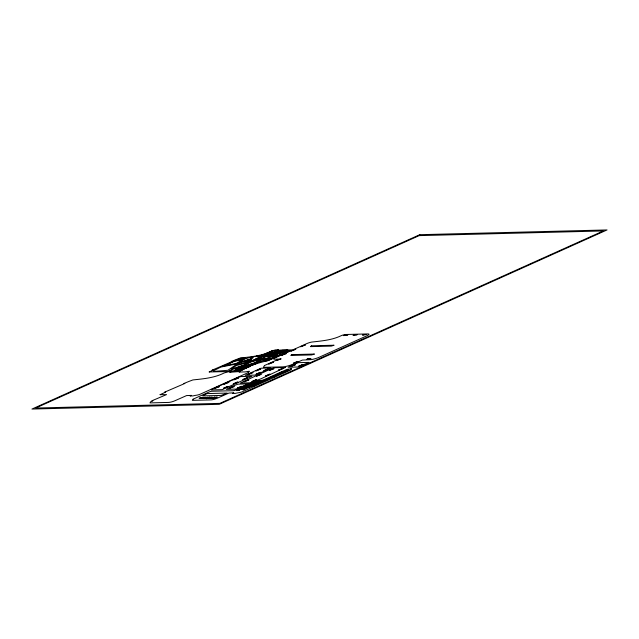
<?xml version="1.0" encoding="UTF-8"?>
<svg xmlns="http://www.w3.org/2000/svg" width="639" height="639" viewBox="0 0 639 639"><rect width="100%" height="100%" fill="white"/><g stroke="black" fill="none" stroke-linecap="round" stroke-linejoin="round"><path stroke-width="0.96" d="M257.94 361.251C261.79 358.743 267.453 359.006 260.488 361.858L260.193 361.323L257.948 361.283M199.959 398.512L202.819 397.554M211.437 398.225L214.297 397.266M237.716 364.382C240.791 361.267 245.448 361.674 249.394 361.898L237.732 364.422M225.631 365.692L236.686 363.248L242.477 359.669M247.788 366.419C235.655 374.422 235.432 368.575 247.756 366.363M251.622 384.798L251.942 384.167M200.358 398.377L203.17 397.426M211.836 398.081L214.648 397.138M202.835 397.65L201.812 398.169L203.226 397.554M214.321 397.346L213.019 397.977M214.664 397.298L213.051 397.961M251.638 383.791L253.923 382.601L260.392 380.996L252.717 383.799M263.46 381.14L264.354 380.796M269.163 359.845L266.902 360.827L263.915 360.923L267.989 359.358L269.203 359.757M244.178 389.103L243.755 389.247M215.527 397.73L214.984 397.905M282.23 371.85L283.732 371.427M252.421 384.143L254.218 383.632L252.389 384.199M247.988 387.33L249.218 386.994M249.657 386.587L250.704 386.244M249.186 387.122L248.954 387.234M254.681 385.389L254.362 385.541M264.314 379.989L265.361 379.654M267.038 379.51L267.709 379.239M268.268 379.278L267.941 379.406M201.277 397.61L200.622 397.825M246.997 385.788L251.846 384.119M282.39 371.802L283.668 371.491M260.353 382.098L260.041 382.21M244.569 388.871L245.176 388.648M252.493 385.301L253.116 385.053L252.653 385.253M259.817 382.753L260.105 382.609M266.048 380.253L265.584 380.493M251.566 384.846L246.95 386.084M278.428 373.983L277.693 374.334M250.648 386.028L252.054 385.788M259.011 382.266L260.416 382.026M288.844 370.053L287.111 370.372L288.413 369.917M250.855 386.036L251.566 385.804M259.218 382.274L259.777 381.994M283.117 372.625L282.486 372.92M237.245 370.724C240.12 372.497 251.894 364.805 237.444 370.62M203.585 397.738L204.168 397.394L202.036 398.544L205.654 397.354L202.827 398.201A4.265 0.783 -17.5 0 1 202.435 398.416M209.688 397.586L210.271 397.242L208.138 398.393L211.757 397.202L208.929 398.041A4.265 0.783 -17.5 0 1 208.538 398.265M248.164 387.274L248.986 387.042M253.619 385.557L254.498 385.277M267.206 379.454L268.084 379.167L267.653 379.278M258.18 383.831L257.884 383.927M279.411 373.527L277.909 373.775L279.051 373.687M253.555 384.814L254.21 384.526M258.651 383.264L259.178 383.033M288.269 370.109L288.66 369.957M250.736 385.948L251.502 385.812L250.927 385.996M254.562 384.686L254.01 384.774L254.514 384.702M247.86 387.697L247.453 387.561M200.886 397.809L199.088 398.616M258.412 382.881L258.867 382.745M256.479 384.319L256.055 384.59L256.71 384.454M259.482 383.208L258.875 383.328L259.394 383.128M245.568 388.408L246.598 388.432M246.734 387.889L247.788 387.753M254.642 384.327L255.672 384.351M256.095 383.68L256.646 383.664M256.814 383.352L257.349 383.336M260.305 381.787L260.992 381.818M260.768 381.579L261.335 381.563M261.487 381.251L262.054 381.235M263.763 380.229L264.45 380.261M266.136 379.159L266.703 379.151M276.727 374.302L277.741 374.278M277.174 374.286L278.428 373.879M278.492 373.703L279.467 373.368M279.69 373.096L280.705 372.928L279.099 373.24L280.88 372.896L280.377 372.793M262.964 380.788L262.757 380.988M243.171 389.798L243.81 389.542L242.964 389.662M263.619 380.636L264.107 380.389M278.476 374.254L279.61 374.214L278.955 374.246M256.495 384.239L256.806 384.295M256.91 384.047L257.501 384.031M257.629 383.727L258.196 383.712M263.012 381.307L263.699 381.339M264.546 380.62L265.129 380.596M265.992 379.965L266.615 379.957M268.22 378.967L269.131 378.943M280.841 373.416L281.623 373.096L280.912 373.416M283.78 372.002L284.794 371.834L283.189 372.138L284.97 371.802L284.467 371.69M286.911 370.596L287.414 370.7L284.874 371.411M253.172 386.044L253.747 385.788M261.295 382.394L261.934 382.138L261.087 382.258M268.723 379.087L269.227 378.823M281.28 373.464L282.134 373.04M261.91 382.234L260.96 382.314M280.992 372.385L282.278 372.074L280.577 372.569L281.719 372.489M277.685 374.095L278.269 373.887M278.955 373.527L279.594 373.312M281.807 372.761L282.957 372.457M269.578 378.847L269.091 378.991M254.098 385.812L252.621 385.98L253.531 385.956M259.282 383.057L258.843 383.176M231.254 362.513L232.923 361.778L221.757 366.65L224.161 366.075L233.858 361.45L242.469 359.637M262.605 380.916L262.03 381.124M202.052 398.169L201.501 398.281M202.539 398.385L204.017 397.849M208.641 398.225L210.119 397.69M250.065 386.419L250.672 386.244M264.746 379.822L265.544 379.654M253.883 385.445L254.673 385.277M216.142 397.314L217.236 397.059L216.214 397.386M266.271 379.398L265.289 379.542L266.136 379.438M206.525 398.193C216.501 394.487 200.598 401.372 209.001 397.506L205.734 398.448L208.322 397.29M254.01 384.894L253.803 384.838M215.838 397.41L215.511 397.626M283.133 371.85L283.085 371.866M215.79 397.514L215.399 397.602M255.288 385.061L254.418 385.173L255.105 385.101M243.994 389.407L244.417 389.247L243.898 389.431M264.067 381.132L264.49 380.996L264.035 381.14M251.351 386.1L251.167 386.084M258.499 382.873L258.044 382.905M243.81 389.407L244.705 388.975M285.633 371.043L287.294 370.756L286.344 370.884M283.093 372.449L281.392 372.944L282.534 372.864M267.262 379.606L267.805 379.454L267.086 379.614M244.817 388.967L245.528 388.744L244.769 388.919M248.204 387.434L248.851 387.25L248.028 387.434M252.748 385.405L253.252 385.285L252.541 385.413M253.579 385.724L254.242 385.589L253.499 385.724M249.849 386.683L250.544 386.515L249.705 386.691M259.378 382.386L259.921 382.258L259.426 382.33M200.878 397.586L201.277 397.45M281.128 373.064L280.186 373.488L281.328 373.408M272.669 376.275L273.796 376.243M274.275 376.235L275.401 376.203M271.431 376.595L272.557 376.563M273.045 376.547L274.171 376.523M271.958 376.834L273.077 376.802M273.564 376.794L274.69 376.762M270.72 377.154L271.847 377.122M272.326 377.114L273.452 377.082M265.8 380.277L265.137 380.349L265.68 380.333M263.212 380.564L264.155 380.485M258.763 382.569L259.226 382.505M259.458 382.985L260.728 382.649L260.033 382.801M257.948 383.065L257.413 383.08L258.18 383.025M251.694 383.847L252.525 383.823M254.274 384.59L254.745 384.526M246.854 388.073L246.167 388.137L246.702 388.129M242.836 389.718L243.659 389.702M207.635 397.306L205.303 398.464M212.428 397.186L209.233 398.361L211.022 398.185L210.399 398.201M215.591 397.107L213.003 398.265L214.952 398.017L213.538 398.129M214.392 397.746L215.023 397.73M282.454 371.906L282.893 371.906L282.262 371.954M264.53 380.045L265.225 379.917L264.338 380.093M245.208 368.631L244.362 368.607L245.568 368.471M211.908 398.177L212.771 398.129L211.477 398.289M200.43 398.472L201.309 398.337L199.983 398.568M248.555 366.482L255.872 363.751L249.338 365.692L248.555 366.482M160.101 394.686L166.539 394.606L151.938 400.773L152.881 400.749L150.724 401.723L149.981 402.897L168.696 402.418A4.737 0.871 -17.5 0 0 175.014 400.709L186.572 395.581L191.436 395.397L190.142 395.98L192.946 395.908L195.853 395.285A3.618 0.663 -17.5 0 0 200.686 393.975L247.261 373.032A3.618 0.663 -17.5 0 0 248.028 371.826L249.322 371.251L245.224 371.898L239.05 372.058L240.344 371.475L229.776 372.289L231.062 371.706L228.259 371.778L224.081 372.984C214.48 377.929 203.418 378.807 192.89 379.941C189.831 381.052 186.9 382.234 183.896 383.496L184.831 383.472L164.726 392.114L165.661 392.09L160.101 394.686M209.217 371.962L237.924 371.315A2.788 0.511 -17.5 0 0 241.638 370.308C250.129 365.332 259.17 362.593 268.484 360.54L291.959 349.98L286.488 350.116L287.782 349.533L277.142 350.356L278.436 349.773L275.625 349.845L271.447 351.051C261.758 356.035 250.76 356.834 240.152 358.032C237.149 359.206 234.217 360.26 231.262 361.554L232.197 361.53L212.092 370.181L213.027 370.157L209.217 371.962M264.226 360.252L269.97 358.311L268.971 357.8L265.425 359.094L264.234 360.228M269.243 356.418L269.147 357.481L266.263 358.463L263.268 358.431L265.648 356.722L269.243 356.418M260.432 356.554L253.156 360.276C247.285 361.394 252.389 359.206 253.803 356.586L260.424 356.546M231.246 369.174L244.282 364.933L249.138 362.361L236.35 365.516L231.246 369.174M259.17 362.057L250.36 365.149L259.154 362.025M276.112 352.88L276.016 353.455L285.753 351.107L280.872 350.995L276.112 352.88M233.85 361.091L245.831 358.279L240.759 358.231L233.85 361.091M237.333 363.815L220.91 367.034L213.258 370.876L213.626 371.435L227.923 370.277L237.309 363.871M246.798 367.649L250.145 366.371L246.814 367.625M264.81 356.594L262.485 358.439L259.298 358.575L263.132 356.466L264.81 356.594M269.315 378.112L272.014 377.306L269.323 378.088M254.122 360.723L249.857 361.858L251.359 360.995L254.122 360.723M280.809 352.496L280.209 354.789L286.823 350.939L280.809 352.496M229.129 370.804L233.706 371.003L237.237 368.328L235.232 368.383L229.145 370.788M245.879 368.144L246.854 367.888L245.919 368.096M276.056 353.519L275.776 354.214L280.09 352.752L276.056 353.519M270.417 354.597L269.778 355.923L268.084 354.653L270.417 354.597M279.954 353.04L278.844 355.348L276.264 354.198L279.954 353.04M275.185 353.391L274.61 354.501L270.353 355.915L271.367 354.325L275.185 353.391M205.031 398.025L203.258 398.512L207.387 397.314L205.031 398.025M246.215 364.326L245.544 365.444L257.876 361.858L255.233 360.731L250.416 362.153L246.215 364.326M253.483 382.266L250.999 383.967L248.739 384.343L253.483 382.266M193.082 399.183L192.339 400.357L211.062 399.886A4.737 0.871 -17.5 0 0 217.38 398.169L228.93 393.049L233.794 392.865L232.5 393.44L235.312 393.376L238.219 392.753A3.618 0.663 -17.5 0 0 243.052 391.443L289.619 370.5A3.618 0.663 -17.5 0 0 290.394 369.294L291.688 368.711L286.959 369.382L263.476 379.933C254.154 381.954 245.136 384.782 236.638 389.71A2.788 0.511 -17.5 0 1 232.923 390.717L211.908 391.252A2.229 0.407 -17.5 0 0 208.937 392.058L193.082 399.183M264.506 365.524L263.348 367.353L282.845 366.858A8.075 1.486 -17.5 0 0 292.534 364.398L302.407 360.069L310.274 359.709A6.965 1.278 -17.5 0 0 319.292 357.201L366.722 335.874A5.847 1.078 -17.5 0 0 367.968 333.925L345.627 334.493A3.339 0.615 -17.5 0 0 341.162 335.699C332.344 339.996 322.383 340.851 312.798 341.961A4.457 0.823 -17.5 0 0 306.848 343.574L275.393 357.712A4.457 0.823 -17.5 0 0 274.443 359.206L278.812 359.094L264.506 365.524M211.621 389.383L211.261 389.934L222.188 389.662L251.894 376.307L240.967 376.579L238.738 377.186L211.621 389.383M246.382 386.044L243.954 387.026L246.382 386.044M270.688 367.984L257.102 374.486L254.873 375.093L245.192 375.341L261.016 368.224L270.688 367.984M285.313 367.465L261 378.791L253.507 381.627L249.985 382.817L240.304 383.065L271.255 368.751L274.387 367.737L285.313 367.465M245.24 364.893L238.531 367.896L236.43 367.976L245.24 364.893M257.924 380.86L253.531 382.657L257.924 380.86M269.051 358.982L270.041 359.509L273.436 358.008L269.083 358.958M252.724 356.722L250.2 359.054L238.091 363.056L245.208 358.846L252.724 356.722M264.394 355.124L263.324 356.091L256.455 356.139L264.394 355.124M267.414 352.952L265.568 354.517L264.522 354.27L267.414 352.952M267.917 352.808L266.12 354.318L271.695 352.928L267.917 352.808M265.824 354.525L263.987 355.995L269.171 353.702L265.824 354.525M245.464 387.53L238.147 390.493L244.681 387.394L245.464 387.53M262.685 356.442L256.527 359.605L255.456 359.254L262.685 356.442M238.818 368.008L234.209 370.987L235.647 370.82L246.414 365.827L244.617 365.915L238.818 368.008M277.054 356.163L274.818 357.473L271.112 358.072L270.009 356.338L277.054 356.163M288.285 350.396L281.384 354.453L290.481 350.364L288.285 350.396M251.407 359.022L249.713 359.989L247.988 360.428L247.796 359.973L251.407 359.022M250.943 361.027L249.769 361.674L245.807 361.594L249.386 360.22L250.943 361.027M240.032 389.359L236.789 390.637L242.205 388.44L240.032 389.359M247.293 385.029L243.052 386.93L250.496 384.167L243.699 386.619L247.293 385.029M255.001 359.525L252.309 360.843L255.792 359.909L255.001 359.525M243.068 387.298L238.491 389.55L236.398 389.902L243.068 387.298M243.044 387.482L241.254 388.36L244.489 387.402L243.044 387.482M247.405 360.612L245.304 361.626L243.403 361.61L247.229 360.116L247.405 360.612M247.461 365.484L243.826 367.249L256.91 362.449L247.461 365.484M282.238 350.356L281.176 350.875L287.877 350.46L282.238 350.356M199.951 397.793L200.678 397.618L199.999 397.77M419.767 234.689L31.95 409.056L219.233 404.311L607.05 229.944L419.767 234.689M419.168 235.623L35.664 408.049L219.832 403.377L603.336 230.951L419.168 235.623M285.329 353.647L281.456 355.388L286.272 353.623L285.329 353.647M294.891 349.349L291.009 351.091L295.825 349.325L294.891 349.349M304.499 345.028L300.626 346.769L305.442 345.004L304.499 345.028M218.426 386.715L214.544 388.456L219.361 386.691L218.426 386.715M228.043 382.394L224.161 384.135L228.978 382.37L228.043 382.394M237.596 378.096L233.714 379.838L238.531 378.072L237.596 378.096M272.549 362.305L268.676 364.046L273.484 362.281L272.549 362.305M280.209 358.862L276.336 360.604L281.152 358.838L280.209 358.862M291.823 354.629L290.817 355.452L311.688 354.925L314.452 354.054L291.823 354.629M311.449 345.803L310.442 346.626L331.314 346.098L334.077 345.228L311.449 345.803M252.165 372.601L248.283 374.35L253.1 372.577L252.165 372.601M259.825 369.158L255.943 370.9L260.76 369.134L259.825 369.158M207.004 393.592L202.715 395.892L221.182 395.421L227.236 393.073L207.004 393.592M227.476 386.483L223.602 388.232L228.411 386.459L227.476 386.483M237.093 382.162L233.219 383.903L238.027 382.138L237.093 382.162M246.646 377.865L242.772 379.614L247.581 377.841L246.646 377.865M259.969 372.409L256.087 374.15L260.904 372.385L259.969 372.409M267.629 368.959L263.747 370.708L268.564 368.935L267.629 368.959M344.988 335.06L343.694 335.635L347.8 334.988L344.988 335.06M231.478 386.635L226.31 389.359L235.983 389.111L248.483 383.887L237.876 384.159L231.478 386.635M233.347 386.587L229.473 388.328L234.289 386.563L233.347 386.587M247.924 380.037L244.042 381.779L248.859 380.013L247.924 380.037M260.321 374.462L256.439 376.203L261.255 374.438L260.321 374.462M273.125 368.703L269.251 370.444L274.059 368.679L273.125 368.703M354.333 334.82L353.04 335.403L357.145 334.748L354.333 334.82M241.151 386.387L237.277 388.137L242.093 386.363L241.151 386.387M255.728 379.838L251.846 381.579L256.662 379.814L255.728 379.838M297.183 361.538L293.309 363.279L298.125 361.514L297.183 361.538M269.275 374.278L265.401 376.02L270.209 374.254L269.275 374.278M282.174 368.471L278.3 370.221L283.117 368.447L282.174 368.471M292.694 364.829L288.189 367.249L297.862 367.002L309.036 362.377L298.421 362.648L292.694 364.829M294.563 364.781L290.689 366.522L295.498 364.757L294.563 364.781M308.166 358.671L306.872 359.254L310.977 358.599L308.166 358.671M363.871 334.58L362.577 335.156L366.682 334.509L363.871 334.58M249.098 386.819L250.256 386.795L249.098 386.819M251.942 385.541L252.756 385.525L251.942 385.541M255.64 383.879L256.447 383.863L255.64 383.879M276.368 374.909L274.706 375.652L277.574 374.877L276.368 374.909M279.802 373.663L280.649 373.687L279.123 373.967L280.896 373.631L279.802 373.663M282.941 372.249L284.028 372.225L282.941 372.249M261.519 381.978L262.325 381.962L261.519 381.978M262.254 381.651L263.484 381.443L262.254 381.651M302.367 364.581L298.493 366.323L303.301 364.557L302.367 364.581M272.022 350.963L268.492 352.536L272.35 352.632L272.022 350.963M248.954 386.036L245.943 387.37L244.657 387.066L248.954 386.036M266.982 354.893L264.442 356.003L268.995 356.003L266.982 354.893M258.284 358.974L254.753 360.508L261.511 358.822L258.284 358.974M279.419 351.45L275.577 352.992L271.503 353.175L279.419 351.45M257.621 381.132L255.648 381.922L260.6 380.836L257.621 381.132M275.153 354.541L270.832 355.995L277.757 355.819L275.153 354.541M271.311 353.375L267.797 354.453L270.8 354.373L275.505 353.151L271.311 353.375M278.412 350.995L272.549 352.792L280.585 350.979L278.412 350.995M278.716 350.731L273.149 352.416L272.925 350.803L278.716 350.731M264.051 354.469L261.263 355.268L264.73 354.757L264.051 354.469M262.27 358.878L256.582 360.492L257.557 360.923L264.306 359.206L262.27 358.878"/></g></svg>
